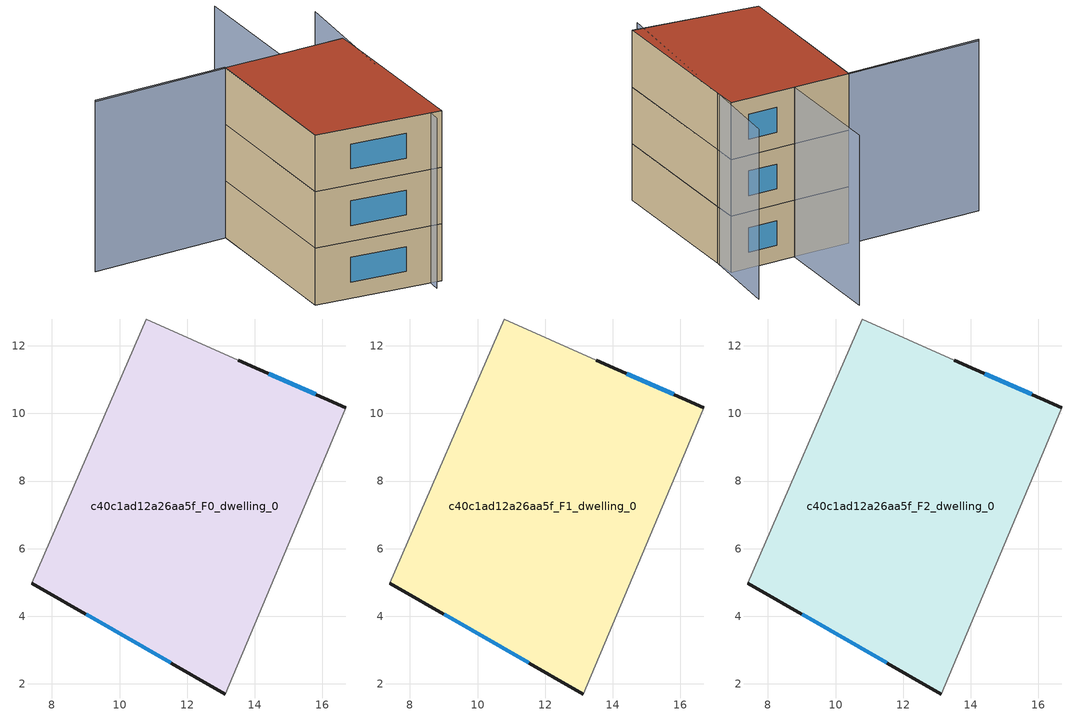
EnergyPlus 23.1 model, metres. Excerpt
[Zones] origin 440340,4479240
c40c1ad12a26aa5f_F0_dwelling_0
 floor ground (EU_floor_Construction): 16.7,10.17 16.23,9.03 13.12,1.7 7.4,4.97 10.79,12.8 13.52,11.58 z0
 wall outside (EU_wall_Construction): 7.4,4.97 13.12,1.7 / 16.7,10.17 13.52,11.58 z0:3
 wall adiabatic (EU_wall_Construction): 13.12,1.7 16.23,9.03 16.7,10.17 / 13.52,11.58 10.79,12.8 7.4,4.97 z0:3
 window (EU_Window_Construction): 9.01,4.05 11.52,2.62 / 15.8,10.57 14.41,11.18 z0.84:2.16
c40c1ad12a26aa5f_F1_dwelling_0
 floor to c40c1ad12a26aa5f_F0_dwelling_0 (EU_floor_Construction): 16.69,10.17 16.23,9.03 13.12,1.7 7.4,4.97 10.79,12.8 13.52,11.58 z3
 wall outside (EU_wall_Construction): 7.4,4.97 13.12,1.7 / 16.7,10.17 13.52,11.58 z3:6
 wall adiabatic (EU_wall_Construction): 13.12,1.7 16.23,9.03 16.7,10.17 / 13.52,11.58 10.79,12.8 7.4,4.97 z3:6
 window (EU_Window_Construction): 9.01,4.05 11.52,2.62 / 15.8,10.57 14.41,11.18 z3.84:5.16
c40c1ad12a26aa5f_F2_dwelling_0
 floor to c40c1ad12a26aa5f_F1_dwelling_0 (EU_floor_Construction): 16.69,10.17 16.23,9.03 13.12,1.7 7.4,4.97 10.79,12.8 13.52,11.58 z6
 wall outside (EU_wall_Construction): 7.4,4.97 13.12,1.7 / 16.7,10.17 13.52,11.58 z6:9
 wall adiabatic (EU_wall_Construction): 13.12,1.7 16.23,9.03 16.7,10.17 / 13.52,11.58 10.79,12.8 7.4,4.97 z6:9
 window (EU_Window_Construction): 9.01,4.05 11.52,2.62 / 15.8,10.57 14.41,11.18 z6.84:8.16
 roof outside (EU_roof_Construction): 13.12,1.7 16.23,9.03 16.7,10.17 13.52,11.58 10.79,12.8 7.4,4.97 z9
shading: 12.32,1.4 18.22,12.93 / 4.27,15.67 10.81,12.84 / 10.81,12.84 7.4,4.98 / 15.91,17.18 13.52,11.58 / 13.52,11.58 4.13,15.58 z0:9
[Building]
EU S2 Campaign: North Axis=0; Terrain=City; Solar Distribution=FullExterior
[Site:Location]
Madrid: Latitude=40.5; Longitude=-3.5; Time Zone=1; Elevation=609
[SizingPeriod:WeatherFileDays]
AnnualSizingPeriod: Begin Month=1; Begin Day of Month=1; End Month=12; End Day of Month=31; Day of Week for Start Day=Monday; Use Weather File Daylight Saving Period=No; Use Weather File Rain and Snow Indicators=No
[MATERIAL]
EU_InternalMass_Material: Roughness=MediumRough; Thickness=0.1; Conductivity=1; Density=1800; Specific Heat=900; Thermal Absorptance=0.9; Solar Absorptance=0.7; Visible Absorptance=0.7
[MATERIAL:NOMASS] Roughness=MediumRough; Thermal Absorptance=0.9; Solar Absorptance=0.7; Visible Absorptance=0.7
Name | Thermal Resistance
EU_wall_NoMass; EU_roof_NoMass | 2.16768
EU_floor_NoMass | 1.14339
[WINDOWMATERIAL:SIMPLEGLAZINGSYSTEM]
EU_Window_SimpleGlazing: UFactor=3.23888; Solar Heat Gain Coefficient=0.85; Visible Transmittance=0.85
[CONSTRUCTION]
EU_wall_Construction: EU_wall_NoMass
EU_roof_Construction: EU_roof_NoMass
EU_floor_Construction: EU_floor_NoMass
EU_Window_Construction: EU_Window_SimpleGlazing
EU_InternalMass_Construction: EU_InternalMass_Material
[ZONE] Type=1; Multiplier=1; Ceiling Height=autocalculate; Floor Area=autocalculate; Part of Total Floor Area=Yes
Name | Volume
c40c1ad12a26aa5f_F0_dwelling_0 | 172.981
c40c1ad12a26aa5f_F1_dwelling_0; c40c1ad12a26aa5f_F2_dwelling_0 | 172.98
[INTERNALMASS] Construction=EU_InternalMass_Construction; Surface Area=57.6601
Name | Zone or ZoneList
c40c1ad12a26aa5f_F0_dwelling_0_EU_InternalMass | c40c1ad12a26aa5f_F0_dwelling_0
c40c1ad12a26aa5f_F1_dwelling_0_EU_InternalMass | c40c1ad12a26aa5f_F1_dwelling_0
c40c1ad12a26aa5f_F2_dwelling_0_EU_InternalMass | c40c1ad12a26aa5f_F2_dwelling_0
[OTHEREQUIPMENT] Fuel Type=Electricity; Design Level Calculation Method=Watts/Area; Power per Zone Floor Area=1; Fraction Latent=0; Fraction Radiant=0; Fraction Lost=0; Carbon Dioxide Generation Rate=0; EndUse Subcategory=EU_Step8_InternalGains
Name | Zone or ZoneList or Space or SpaceList | Schedule
EU_Step8_InternalGain_c40c1ad12a26aa5f_F0_dwelling_0_f000 | c40c1ad12a26aa5f_F0_dwelling_0 | EU_Step8_GainSchedule_c40c1ad12a26aa5f_F0_dwelling_0_f000
EU_Step8_InternalGain_c40c1ad12a26aa5f_F1_dwelling_0_f000 | c40c1ad12a26aa5f_F1_dwelling_0 | EU_Step8_GainSchedule_c40c1ad12a26aa5f_F1_dwelling_0_f000
EU_Step8_InternalGain_c40c1ad12a26aa5f_F2_dwelling_0_f000 | c40c1ad12a26aa5f_F2_dwelling_0 | EU_Step8_GainSchedule_c40c1ad12a26aa5f_F2_dwelling_0_f000
[ZONEVENTILATION:DESIGNFLOWRATE] Schedule=EU_AlwaysOn; Design Flow Rate Calculation Method=AirChanges/Hour; Air Changes per Hour=0.480546; Ventilation Type=Natural; Fan Pressure Rise=0; Fan Total Efficiency=1; Constant Term Coefficient=1; Temperature Term Coefficient=0; Velocity Term Coefficient=0; Velocity Squared Term Coefficient=0; Minimum Indoor Temperature=-100; Maximum Indoor Temperature=100; Delta Temperature=-100; Minimum Outdoor Temperature=-100; Maximum Outdoor Temperature=100; Maximum Wind Speed=40
Name | Zone or ZoneList or Space or SpaceList
EU_ConstantAir_c40c1ad12a26aa5f_F0_dwelling_0 | c40c1ad12a26aa5f_F0_dwelling_0
EU_ConstantAir_c40c1ad12a26aa5f_F1_dwelling_0 | c40c1ad12a26aa5f_F1_dwelling_0
EU_ConstantAir_c40c1ad12a26aa5f_F2_dwelling_0 | c40c1ad12a26aa5f_F2_dwelling_0
[HVACTEMPLATE:THERMOSTAT] Constant Heating Setpoint=20; Constant Cooling Setpoint=50
EU_HeatOnly_c40c1ad12a26aa5f_F0_dwelling_0; EU_HeatOnly_c40c1ad12a26aa5f_F1_dwelling_0; EU_HeatOnly_c40c1ad12a26aa5f_F2_dwelling_0
[HVACTEMPLATE:ZONE:IDEALLOADSAIRSYSTEM] System Availability Schedule=EU_AlwaysOn; Maximum Heating Supply Air Temperature=50; Minimum Cooling Supply Air Temperature=13; Maximum Heating Supply Air Humidity Ratio=0.0156; Minimum Cooling Supply Air Humidity Ratio=0.0077; Heating Limit=NoLimit; Cooling Limit=NoLimit; Heating Availability Schedule=EU_AlwaysOn; Cooling Availability Schedule=EU_CoolingOff; Dehumidification Control Type=ConstantSensibleHeatRatio; Cooling Sensible Heat Ratio=0.7; Dehumidification Setpoint=60; Humidification Control Type=None; Humidification Setpoint=30; Outdoor Air Method=None; Outdoor Air Flow Rate per Person=0.00944; Outdoor Air Flow Rate per Zone Floor Area=0; Outdoor Air Flow Rate per Zone=0; Demand Controlled Ventilation Type=None; Outdoor Air Economizer Type=NoEconomizer; Heat Recovery Type=None; Sensible Heat Recovery Effectiveness=0.7; Latent Heat Recovery Effectiveness=0.65
Name | Template Thermostat
c40c1ad12a26aa5f_F0_dwelling_0 | EU_HeatOnly_c40c1ad12a26aa5f_F0_dwelling_0
c40c1ad12a26aa5f_F1_dwelling_0 | EU_HeatOnly_c40c1ad12a26aa5f_F1_dwelling_0
c40c1ad12a26aa5f_F2_dwelling_0 | EU_HeatOnly_c40c1ad12a26aa5f_F2_dwelling_0
[SIZING:ZONE] Zone Cooling Design Supply Air Temperature Input Method=SupplyAirTemperature; Zone Cooling Design Supply Air Temperature=13; Zone Heating Design Supply Air Temperature Input Method=SupplyAirTemperature; Zone Heating Design Supply Air Temperature=50; Zone Cooling Design Supply Air Humidity Ratio=0.008; Zone Heating Design Supply Air Humidity Ratio=0.008; Cooling Design Air Flow Method=DesignDay; Cooling Design Air Flow Rate=0; Cooling Minimum Air Flow per Zone Floor Area=0.000762; Cooling Minimum Air Flow=0; Cooling Minimum Air Flow Fraction=0.2; Heating Design Air Flow Method=DesignDay; Heating Design Air Flow Rate=0; Heating Maximum Air Flow per Zone Floor Area=0.002032; Heating Maximum Air Flow=0.141576; Heating Maximum Air Flow Fraction=0.3; Account for Dedicated Outdoor Air System=No; Dedicated Outdoor Air System Control Strategy=NeutralSupplyAir; Dedicated Outdoor Air Low Setpoint Temperature for Design=autosize; Dedicated Outdoor Air High Setpoint Temperature for Design=autosize; Zone Load Sizing Method=Sensible Load Only No Latent Load; Zone Latent Cooling Design Supply Air Humidity Ratio Input Method=HumidityRatioDifference; Zone Cooling Design Supply Air Humidity Ratio Difference=0.005; Zone Latent Heating Design Supply Air Humidity Ratio Input Method=HumidityRatioDifference; Zone Humidification Design Supply Air Humidity Ratio Difference=0.005
c40c1ad12a26aa5f_F0_dwelling_0; c40c1ad12a26aa5f_F1_dwelling_0; c40c1ad12a26aa5f_F2_dwelling_0
[SCHEDULE:CONSTANT]
Name | Hourly Value
EU_AlwaysOn | 1
EU_CoolingOff | 0
[SCHEDULE:FILE] Column Number=1; Rows to Skip at Top=0; Number of Hours of Data=8760; Column Separator=Comma; Interpolate to Timestep=No; Minutes per Item=60; Adjust Schedule for Daylight Savings=Yes
Name | File
EU_Step8_GainSchedule_c40c1ad12a26aa5f_F0_dwelling_0_f000 | ../../schedules/c40c1ad12a26aa5f/c40c1ad12a26aa5f_F0_dwelling_0_f000_gain.csv
EU_Step8_GainSchedule_c40c1ad12a26aa5f_F1_dwelling_0_f000 | ../../schedules/c40c1ad12a26aa5f/c40c1ad12a26aa5f_F1_dwelling_0_f000_gain.csv
EU_Step8_GainSchedule_c40c1ad12a26aa5f_F2_dwelling_0_f000 | ../../schedules/c40c1ad12a26aa5f/c40c1ad12a26aa5f_F2_dwelling_0_f000_gain.csv
